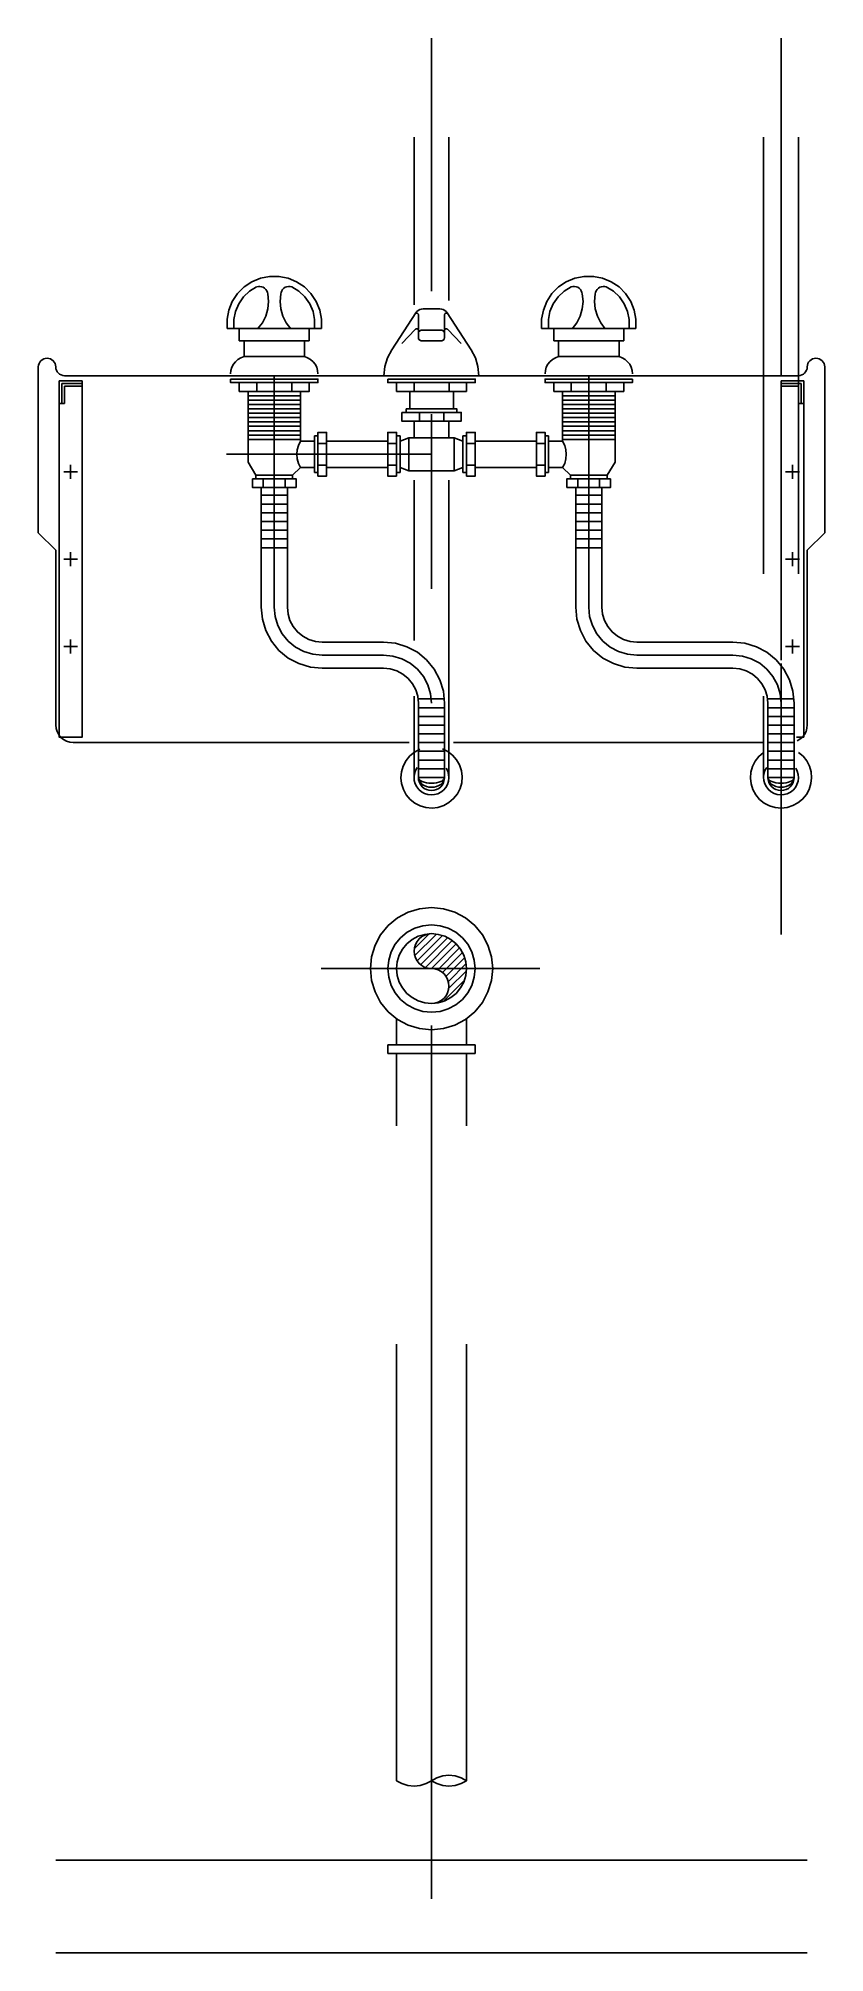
# Model space of a CAD drawing. Extents: x 912.81 to 913.26, y 423.72 to 424.81.
import ezdxf

# ---------------------------------------------------------------- set-up
doc = ezdxf.new("R2010")
doc.units = 0
doc.linetypes.add('DASHDOT', pattern=[1, 0.5, -0.25, 0, -0.25])
doc.linetypes.add('HIDDEN', pattern=[0.375, 0.25, -0.125])
doc.layers.get('0').update_dxf_attribs({"linetype": 'CONTINUOUS'})

msp = doc.modelspace()

# ---------------------------------------------------------------- linework, layer by layer
at = {"color": 0, "linetype": 'DASHDOT'}
for p, q in [((913.0306, 424.8135), (913.0306, 424.6687)), ((913.2306, 424.8135), (913.2306, 424.6203)), ((912.9406, 424.4877), (912.9406, 424.6203)), ((913.0306, 423.7482), (913.0306, 424.6203)), ((913.1206, 424.4877), (913.1206, 424.6203)), ((912.9133, 424.5753), (913.0306, 424.5753)), ((912.9681, 424.4602), (913.0031, 424.4602)), ((913.1481, 424.4602), (913.2031, 424.4602)), ((913.2306, 424.3003), (913.2306, 424.4555)), ((912.9675, 424.2808), (913.0925, 424.2808))]:
    msp.add_line(p, q, dxfattribs=at)
at = {"color": 0, "linetype": 'HIDDEN'}
for p, q in [((913.0206, 424.7569), (913.0206, 424.6609)), ((913.0406, 424.7569), (913.0406, 424.6633)), ((913.2206, 424.7569), (913.2206, 424.4686)), ((913.2406, 424.7569), (913.2406, 424.3902)), ((913.0206, 424.5605), (913.0206, 424.4686)), ((913.0406, 424.3902), (913.0406, 424.5605)), ((913.0206, 424.3902), (913.0206, 424.4368)), ((913.2206, 424.3902), (913.2206, 424.4368)), ((913.0106, 424.2521), (913.0106, 424.2374)), ((913.0506, 424.2521), (913.0506, 424.2372)), ((913.0106, 423.8158), (913.0106, 424.2321)), ((913.0506, 423.8158), (913.0506, 424.2321))]:
    msp.add_line(p, q, dxfattribs=at)
at = {"color": 0, "linetype": 'CONTINUOUS'}
for p, q in [((913.0216, 424.6562), (913.0079, 424.6351)), ((913.0231, 424.6551), (913.0231, 424.6422)), ((913.0258, 424.6585), (913.0354, 424.6585)), ((913.0381, 424.6551), (913.0381, 424.6422)), ((913.0396, 424.6562), (913.0533, 424.6351)), ((912.9136, 424.6473), (912.9676, 424.6473)), ((912.9206, 424.6473), (912.9206, 424.6403)), ((912.9206, 424.6403), (912.9606, 424.6403)), ((912.9233, 424.6312), (912.9233, 424.6403)), ((912.9579, 424.6312), (912.9579, 424.6403)), ((912.9606, 424.6403), (912.9606, 424.6473)), ((913.0213, 424.6468), (913.0136, 424.6388)), ((913.0251, 424.6464), (913.0361, 424.6464)), ((913.0251, 424.6402), (913.0361, 424.6402)), ((913.0399, 424.6468), (913.0476, 424.6388)), ((913.1476, 424.6473), (913.0936, 424.6473)), ((913.1006, 424.6403), (913.1006, 424.6473)), ((913.1406, 424.6403), (913.1006, 424.6403)), ((913.1033, 424.6312), (913.1033, 424.6403)), ((913.1379, 424.6312), (913.1379, 424.6403)), ((913.1406, 424.6473), (913.1406, 424.6403)), ((912.8106, 424.6303), (912.8106, 424.63)), ((912.9233, 424.6312), (912.9579, 424.6312)), ((913.1379, 424.6312), (913.1033, 424.6312)), ((913.2506, 424.6303), (913.2506, 424.63)), ((912.8056, 424.5303), (912.8056, 424.6253)), ((912.8259, 424.6203), (912.8206, 424.6203)), ((913.2353, 424.6203), (912.8259, 424.6203)), ((913.2436, 424.6173), (913.2306, 424.6173)), ((913.2306, 424.6173), (913.2306, 424.4574)), ((913.2353, 424.6203), (913.2406, 424.6203)), ((913.2436, 424.4133), (913.2436, 424.6173)), ((913.2556, 424.5303), (913.2556, 424.6253)), ((912.8191, 424.6043), (912.8191, 424.6158)), ((912.8306, 424.6158), (912.8191, 424.6158)), ((912.8306, 424.6143), (912.8206, 424.6143)), ((912.8206, 424.6143), (912.8206, 424.6043)), ((912.9256, 424.5708), (912.9256, 424.6113)), ((912.9256, 424.6113), (912.9556, 424.6113)), ((912.9256, 424.6088), (912.9556, 424.6088)), ((912.9256, 424.6063), (912.9556, 424.6063)), ((912.9307, 424.6113), (912.9307, 424.6163)), ((912.9507, 424.6113), (912.9507, 424.6163)), ((912.9556, 424.6113), (912.9556, 424.5828)), ((913.0181, 424.6013), (913.0181, 424.6113)), ((913.0207, 424.6113), (913.0207, 424.6163)), ((913.0407, 424.6113), (913.0407, 424.6163)), ((913.0431, 424.6013), (913.0431, 424.6113)), ((913.1356, 424.6113), (913.1056, 424.6113)), ((913.1056, 424.6113), (913.1056, 424.5828)), ((913.1356, 424.6088), (913.1056, 424.6088)), ((913.1356, 424.6063), (913.1056, 424.6063)), ((913.1105, 424.6113), (913.1105, 424.6163)), ((913.1305, 424.6113), (913.1305, 424.6163)), ((913.1356, 424.5708), (913.1356, 424.6113)), ((913.2306, 424.6158), (913.2421, 424.6158)), ((913.2306, 424.6143), (913.2406, 424.6143)), ((913.2406, 424.6143), (913.2406, 424.6043)), ((913.2421, 424.6043), (913.2421, 424.6158)), ((912.8206, 424.6043), (912.8176, 424.6043)), ((912.9256, 424.6038), (912.9556, 424.6038)), ((912.9256, 424.6013), (912.9556, 424.6013)), ((912.9256, 424.5988), (912.9556, 424.5988)), ((912.9256, 424.5963), (912.9556, 424.5963)), ((913.0237, 424.5943), (913.0237, 424.5993)), ((913.0377, 424.5943), (913.0377, 424.5993)), ((913.1356, 424.6038), (913.1056, 424.6038)), ((913.1356, 424.6013), (913.1056, 424.6013)), ((913.1356, 424.5988), (913.1056, 424.5988)), ((913.1356, 424.5963), (913.1056, 424.5963)), ((913.2406, 424.6043), (913.2436, 424.6043)), ((912.9256, 424.5938), (912.9556, 424.5938)), ((912.9256, 424.5913), (912.9556, 424.5913)), ((912.9256, 424.5888), (912.9556, 424.5888)), ((912.9256, 424.5863), (912.9556, 424.5863)), ((912.9256, 424.5838), (912.9556, 424.5838)), ((912.9636, 424.5858), (912.9656, 424.5858)), ((912.9636, 424.5858), (912.9636, 424.5648)), ((913.0126, 424.5858), (913.0106, 424.5858)), ((913.0126, 424.5858), (913.0126, 424.5648)), ((913.0126, 424.5828), (913.0176, 424.5848)), ((913.0176, 424.5848), (913.0176, 424.5658)), ((913.0176, 424.5848), (913.0436, 424.5848)), ((913.0206, 424.5943), (913.0206, 424.5848)), ((913.0406, 424.5943), (913.0406, 424.5848)), ((913.0486, 424.5828), (913.0436, 424.5848)), ((913.0436, 424.5848), (913.0436, 424.5658)), ((913.0486, 424.5858), (913.0506, 424.5858)), ((913.0486, 424.5858), (913.0486, 424.5648)), ((913.0976, 424.5858), (913.0956, 424.5858)), ((913.0976, 424.5858), (913.0976, 424.5648)), ((913.1356, 424.5938), (913.1056, 424.5938)), ((913.1356, 424.5913), (913.1056, 424.5913)), ((913.1356, 424.5888), (913.1056, 424.5888)), ((913.1356, 424.5863), (913.1056, 424.5863)), ((913.1356, 424.5838), (913.1056, 424.5838)), ((912.9556, 424.5828), (912.9636, 424.5828)), ((912.9706, 424.5815), (912.9656, 424.5815)), ((912.9706, 424.5678), (912.9706, 424.5828)), ((913.0056, 424.5828), (912.9706, 424.5828)), ((913.0056, 424.5678), (913.0056, 424.5828)), ((913.0056, 424.5815), (913.0106, 424.5815)), ((913.0556, 424.5815), (913.0506, 424.5815)), ((913.0556, 424.5678), (913.0556, 424.5828)), ((913.0556, 424.5828), (913.0906, 424.5828)), ((913.0906, 424.5678), (913.0906, 424.5828)), ((913.0906, 424.5815), (913.0956, 424.5815)), ((913.1056, 424.5828), (913.0976, 424.5828)), ((912.8201, 424.5653), (912.8281, 424.5653)), ((912.8241, 424.5693), (912.8241, 424.5613)), ((912.9256, 424.5708), (912.9301, 424.5633)), ((912.9301, 424.5633), (912.9301, 424.5613)), ((912.9301, 424.5633), (912.9511, 424.5633)), ((912.9511, 424.5633), (912.9556, 424.5678)), ((912.9511, 424.5633), (912.9511, 424.5613)), ((912.9556, 424.5678), (912.9636, 424.5678)), ((912.9636, 424.5648), (912.9656, 424.5648)), ((912.9636, 424.5648), (912.9636, 424.5648)), ((912.9706, 424.569), (912.9656, 424.569)), ((913.0056, 424.5678), (912.9706, 424.5678)), ((913.0056, 424.569), (913.0106, 424.569)), ((913.0126, 424.5648), (913.0106, 424.5648)), ((913.0126, 424.5678), (913.0176, 424.5658)), ((913.0126, 424.5648), (913.0126, 424.5648)), ((913.0176, 424.5658), (913.0436, 424.5658)), ((913.0486, 424.5678), (913.0436, 424.5658)), ((913.0486, 424.5648), (913.0506, 424.5648)), ((913.0486, 424.5648), (913.0486, 424.5648)), ((913.0556, 424.569), (913.0506, 424.569)), ((913.0556, 424.5678), (913.0906, 424.5678)), ((913.0906, 424.569), (913.0956, 424.569)), ((913.0976, 424.5648), (913.0956, 424.5648)), ((913.1056, 424.5678), (913.0976, 424.5678)), ((913.0976, 424.5648), (913.0976, 424.5648)), ((913.1101, 424.5633), (913.1056, 424.5678)), ((913.1101, 424.5633), (913.1101, 424.5613)), ((913.1311, 424.5633), (913.1101, 424.5633)), ((913.1356, 424.5708), (913.1311, 424.5633)), ((913.1311, 424.5633), (913.1311, 424.5613)), ((913.2411, 424.5653), (913.2331, 424.5653)), ((913.2371, 424.5693), (913.2371, 424.5613)), ((912.9331, 424.5563), (912.9481, 424.5563)), ((912.9331, 424.4878), (912.9331, 424.5563)), ((912.9331, 424.5518), (912.9481, 424.5518)), ((912.9343, 424.5563), (912.9343, 424.5613)), ((912.9468, 424.5563), (912.9468, 424.5613)), ((912.9481, 424.4878), (912.9481, 424.5563)), ((913.1131, 424.4878), (913.1131, 424.5563)), ((913.1281, 424.5563), (913.1131, 424.5563)), ((913.1281, 424.5518), (913.1131, 424.5518)), ((913.1143, 424.5563), (913.1143, 424.5613)), ((913.1268, 424.5563), (913.1268, 424.5613)), ((913.1281, 424.4878), (913.1281, 424.5563)), ((912.9331, 424.5468), (912.9481, 424.5468)), ((912.9331, 424.5418), (912.9481, 424.5418)), ((913.1281, 424.5468), (913.1131, 424.5468)), ((913.1281, 424.5418), (913.1131, 424.5418)), ((912.8156, 424.5203), (912.8056, 424.5303)), ((912.9331, 424.5368), (912.9481, 424.5368)), ((912.9331, 424.5318), (912.9481, 424.5318)), ((913.1281, 424.5368), (913.1131, 424.5368)), ((913.1281, 424.5318), (913.1131, 424.5318)), ((913.2456, 424.5203), (913.2556, 424.5303)), ((912.8156, 424.4203), (912.8156, 424.5203)), ((912.8241, 424.5193), (912.8241, 424.5113)), ((912.9331, 424.5268), (912.9481, 424.5268)), ((912.9331, 424.5218), (912.9481, 424.5218)), ((913.1281, 424.5268), (913.1131, 424.5268)), ((913.1281, 424.5218), (913.1131, 424.5218)), ((913.2371, 424.5193), (913.2371, 424.5113)), ((913.2456, 424.4203), (913.2456, 424.5203)), ((912.8201, 424.5153), (912.8281, 424.5153)), ((913.2411, 424.5153), (913.2331, 424.5153)), ((912.8201, 424.4653), (912.8281, 424.4653)), ((912.8241, 424.4693), (912.8241, 424.4613)), ((913.0031, 424.4678), (912.9681, 424.4678)), ((913.2031, 424.4678), (913.1481, 424.4678)), ((913.2411, 424.4653), (913.2331, 424.4653)), ((913.2371, 424.4693), (913.2371, 424.4613)), ((913.0031, 424.4528), (912.9681, 424.4528)), ((913.2031, 424.4528), (913.1481, 424.4528)), ((913.0231, 424.4352), (913.0381, 424.4352)), ((913.0231, 424.3902), (913.0231, 424.4328)), ((913.0231, 424.4302), (913.0381, 424.4302)), ((913.0381, 424.3902), (913.0381, 424.4328)), ((913.2231, 424.4352), (913.2381, 424.4352)), ((913.2231, 424.3902), (913.2231, 424.4328)), ((913.2231, 424.4302), (913.2381, 424.4302)), ((913.2381, 424.3902), (913.2381, 424.4328)), ((913.0231, 424.4252), (913.0381, 424.4252)), ((913.0231, 424.4202), (913.0381, 424.4202)), ((913.2231, 424.4252), (913.2381, 424.4252)), ((913.2231, 424.4202), (913.2381, 424.4202)), ((913.0179, 424.4103), (912.8256, 424.4103)), ((913.0231, 424.4152), (913.0381, 424.4152)), ((913.0231, 424.4102), (913.0381, 424.4102)), ((913.0431, 424.4103), (913.2201, 424.4103)), ((913.2231, 424.4152), (913.2381, 424.4152)), ((913.2231, 424.4102), (913.2381, 424.4102)), ((913.2394, 424.4133), (913.2436, 424.4133)), ((913.0231, 424.4052), (913.0381, 424.4052)), ((913.0231, 424.4002), (913.0381, 424.4002)), ((913.2231, 424.4052), (913.2381, 424.4052)), ((913.2231, 424.4002), (913.2381, 424.4002)), ((913.0231, 424.3952), (913.0381, 424.3952)), ((913.0231, 424.3902), (913.0232, 424.3891)), ((913.0231, 424.3902), (913.0381, 424.3902)), ((913.0232, 424.3891), (913.0237, 424.3881)), ((913.0237, 424.389), (913.0244, 424.3884)), ((913.0237, 424.3881), (913.0244, 424.3871)), ((913.0244, 424.3884), (913.0253, 424.3879)), ((913.0244, 424.3871), (913.0253, 424.3863)), ((913.0253, 424.3879), (913.0264, 424.3875)), ((913.0253, 424.3863), (913.0264, 424.3856)), ((913.0264, 424.3875), (913.0277, 424.3872)), ((913.0277, 424.3872), (913.0291, 424.387)), ((913.0291, 424.387), (913.0306, 424.3869)), ((913.0306, 424.3869), (913.0321, 424.387)), ((913.0321, 424.387), (913.0335, 424.3872)), ((913.0335, 424.3872), (913.0348, 424.3875)), ((913.0348, 424.3875), (913.0359, 424.3879)), ((913.0348, 424.3856), (913.0359, 424.3863)), ((913.0359, 424.3879), (913.0368, 424.3884)), ((913.0359, 424.3863), (913.0368, 424.3871)), ((913.0368, 424.3884), (913.0375, 424.389)), ((913.0368, 424.3871), (913.0375, 424.3881)), ((913.0375, 424.3881), (913.0379, 424.3891)), ((913.0379, 424.3891), (913.0381, 424.3902)), ((913.2231, 424.3952), (913.2381, 424.3952)), ((913.2231, 424.3902), (913.2232, 424.3891)), ((913.2231, 424.3902), (913.2381, 424.3902)), ((913.2232, 424.3891), (913.2237, 424.3881)), ((913.2237, 424.389), (913.2244, 424.3884)), ((913.2237, 424.3881), (913.2244, 424.3871)), ((913.2244, 424.3884), (913.2253, 424.3879)), ((913.2244, 424.3871), (913.2253, 424.3863)), ((913.2253, 424.3879), (913.2264, 424.3875)), ((913.2253, 424.3863), (913.2264, 424.3856)), ((913.2264, 424.3875), (913.2277, 424.3872)), ((913.2277, 424.3872), (913.2291, 424.387)), ((913.2291, 424.387), (913.2306, 424.3869)), ((913.2306, 424.3869), (913.2321, 424.387)), ((913.2321, 424.387), (913.2335, 424.3872)), ((913.2335, 424.3872), (913.2348, 424.3875)), ((913.2348, 424.3875), (913.2359, 424.3879)), ((913.2348, 424.3856), (913.2359, 424.3863)), ((913.2359, 424.3879), (913.2368, 424.3884)), ((913.2359, 424.3863), (913.2368, 424.3871)), ((913.2368, 424.3884), (913.2375, 424.389)), ((913.2368, 424.3871), (913.2375, 424.3881)), ((913.2375, 424.3881), (913.2379, 424.3891)), ((913.2379, 424.3891), (913.2381, 424.3902)), ((913.0264, 424.3856), (913.0277, 424.385)), ((913.0277, 424.385), (913.0291, 424.3847)), ((913.0291, 424.3847), (913.0306, 424.3846)), ((913.0306, 424.3846), (913.0321, 424.3847)), ((913.0321, 424.3847), (913.0335, 424.385)), ((913.0335, 424.385), (913.0348, 424.3856)), ((913.2264, 424.3856), (913.2277, 424.385)), ((913.2277, 424.385), (913.2291, 424.3847)), ((913.2291, 424.3847), (913.2306, 424.3846)), ((913.2306, 424.3846), (913.2321, 424.3847)), ((913.2321, 424.3847), (913.2335, 424.385)), ((913.2335, 424.385), (913.2348, 424.3856)), ((913.0207, 424.2921), (913.0293, 424.3007)), ((913.0209, 424.2881), (913.0334, 424.3005)), ((913.0223, 424.2852), (913.0368, 424.2998)), ((913.0243, 424.283), (913.0398, 424.2984)), ((913.0271, 424.2815), (913.0425, 424.2969)), ((913.0306, 424.2808), (913.0448, 424.295)), ((913.0342, 424.2801), (913.0466, 424.2926)), ((913.0369, 424.2786), (913.0484, 424.2901)), ((913.0388, 424.2763), (913.0496, 424.2871)), ((913.0403, 424.2735), (913.0504, 424.2837)), ((913.0406, 424.2695), (913.0506, 424.2796)), ((913.0369, 424.2616), (913.0495, 424.2742)), ((913.0317, 424.2607), (913.0318, 424.2608)), ((912.8156, 423.7703), (913.2456, 423.7703)), ((912.8156, 423.7173), (913.2456, 423.7173))]:
    msp.add_line(p, q, dxfattribs=at)
for points in [[(912.9676, 424.6473), (912.9676, 424.6526), (912.9666, 424.6579), (912.9646, 424.6628), (912.9616, 424.6673), (912.9579, 424.6711), (912.9534, 424.674), (912.9485, 424.6761), (912.9433, 424.6771), (912.9379, 424.6771), (912.9327, 424.6761), (912.9277, 424.674), (912.9233, 424.6711), (912.9195, 424.6673), (912.9166, 424.6628), (912.9146, 424.6579), (912.9136, 424.6526), (912.9136, 424.6473)], [(912.9369, 424.6671), (912.9367, 424.668), (912.9363, 424.6689), (912.9358, 424.6697), (912.9351, 424.6704), (912.9343, 424.6709), (912.9334, 424.6712), (912.9324, 424.6713), (912.9315, 424.6713), (912.9306, 424.6711)], [(912.9506, 424.6711), (912.9497, 424.6713), (912.9487, 424.6713), (912.9478, 424.6712), (912.9469, 424.6709), (912.9461, 424.6704), (912.9454, 424.6697), (912.9449, 424.6689), (912.9445, 424.668), (912.9443, 424.6671)], [(913.1476, 424.6473), (913.1476, 424.6526), (913.1466, 424.6579), (913.1446, 424.6628), (913.1416, 424.6673), (913.1379, 424.6711), (913.1334, 424.674), (913.1285, 424.6761), (913.1233, 424.6771), (913.1179, 424.6771), (913.1127, 424.6761), (913.1077, 424.674), (913.1033, 424.6711), (913.0995, 424.6673), (913.0966, 424.6628), (913.0946, 424.6579), (913.0936, 424.6526), (913.0936, 424.6473)], [(913.1169, 424.6671), (913.1167, 424.668), (913.1163, 424.6689), (913.1158, 424.6697), (913.1151, 424.6704), (913.1143, 424.6709), (913.1134, 424.6712), (913.1124, 424.6713), (913.1115, 424.6713), (913.1106, 424.6711)], [(913.1306, 424.6711), (913.1297, 424.6713), (913.1288, 424.6713), (913.1278, 424.6712), (913.1269, 424.6709), (913.1261, 424.6704), (913.1254, 424.6697), (913.1249, 424.6689), (913.1245, 424.668), (913.1243, 424.6671)], [(912.9305, 424.6711), (912.9265, 424.6686), (912.923, 424.6654), (912.9203, 424.6615), (912.9184, 424.6571), (912.9175, 424.6524), (912.9175, 424.6477)], [(912.9311, 424.6472), (912.9338, 424.6506), (912.9357, 424.6544), (912.9369, 424.6586), (912.9373, 424.6628), (912.9369, 424.6671)], [(912.9443, 424.6671), (912.9439, 424.6628), (912.9443, 424.6586), (912.9455, 424.6544), (912.9474, 424.6506), (912.95, 424.6472)], [(912.9637, 424.6477), (912.9637, 424.6524), (912.9628, 424.6571), (912.9609, 424.6615), (912.9582, 424.6654), (912.9547, 424.6686), (912.9506, 424.6711)], [(913.1105, 424.6711), (913.1065, 424.6686), (913.103, 424.6654), (913.1003, 424.6615), (913.0984, 424.6571), (913.0975, 424.6524), (913.0975, 424.6477)], [(913.1111, 424.6472), (913.1138, 424.6506), (913.1157, 424.6544), (913.1169, 424.6586), (913.1173, 424.6628), (913.1169, 424.6671)], [(913.1243, 424.6671), (913.1239, 424.6628), (913.1243, 424.6586), (913.1255, 424.6544), (913.1274, 424.6506), (913.13, 424.6472)], [(913.1437, 424.6477), (913.1437, 424.6524), (913.1428, 424.6571), (913.1409, 424.6615), (913.1382, 424.6654), (913.1347, 424.6686), (913.1306, 424.6711)], [(913.0231, 424.6551), (913.0231, 424.6553), (913.023, 424.6555), (913.0229, 424.6557), (913.0228, 424.6558), (913.0226, 424.6559), (913.0225, 424.656), (913.0223, 424.6561), (913.0221, 424.6561), (913.0219, 424.6561), (913.0217, 424.656), (913.0215, 424.6559), (913.0214, 424.6558), (913.0213, 424.6556)], [(913.0258, 424.6585), (913.0248, 424.6584), (913.0239, 424.6581), (913.023, 424.6576), (913.0222, 424.657), (913.0216, 424.6562)], [(913.0396, 424.6562), (913.039, 424.657), (913.0382, 424.6576), (913.0373, 424.6581), (913.0364, 424.6584), (913.0354, 424.6585)], [(913.0399, 424.6556), (913.0398, 424.6558), (913.0397, 424.6559), (913.0395, 424.656), (913.0393, 424.6561), (913.0391, 424.6561), (913.0389, 424.6561), (913.0387, 424.656), (913.0385, 424.6559), (913.0384, 424.6558), (913.0383, 424.6557), (913.0382, 424.6555), (913.0381, 424.6553), (913.0381, 424.6551)], [(913.0231, 424.6462), (913.0231, 424.6464), (913.023, 424.6466), (913.0229, 424.6467), (913.0228, 424.6469), (913.0227, 424.647), (913.0225, 424.6471), (913.0223, 424.6472), (913.0221, 424.6472), (913.0219, 424.6472), (913.0217, 424.6471), (913.0216, 424.647), (913.0214, 424.6469), (913.0213, 424.6468)], [(913.0251, 424.6464), (913.0247, 424.6463), (913.0243, 424.6462), (913.024, 424.646), (913.0237, 424.6458), (913.0234, 424.6455), (913.0232, 424.6452), (913.0231, 424.6448), (913.0231, 424.6444)], [(913.0231, 424.6422), (913.0231, 424.6418), (913.0232, 424.6415), (913.0234, 424.6411), (913.0237, 424.6408), (913.024, 424.6406), (913.0243, 424.6404), (913.0247, 424.6403), (913.0251, 424.6402)], [(913.0381, 424.6444), (913.0381, 424.6448), (913.0379, 424.6452), (913.0378, 424.6455), (913.0375, 424.6458), (913.0372, 424.646), (913.0369, 424.6462), (913.0365, 424.6463), (913.0361, 424.6464)], [(913.0361, 424.6402), (913.0365, 424.6403), (913.0369, 424.6404), (913.0372, 424.6406), (913.0375, 424.6408), (913.0378, 424.6411), (913.0379, 424.6415), (913.0381, 424.6418), (913.0381, 424.6422)], [(913.0399, 424.6468), (913.0398, 424.6469), (913.0396, 424.647), (913.0394, 424.6471), (913.0393, 424.6472), (913.0391, 424.6472), (913.0389, 424.6472), (913.0387, 424.6471), (913.0385, 424.647), (913.0384, 424.6469), (913.0383, 424.6467), (913.0382, 424.6466), (913.0381, 424.6464), (913.0381, 424.6462)], [(912.8156, 424.6253), (912.8155, 424.6263), (912.8152, 424.6272), (912.8147, 424.6281), (912.8141, 424.6288), (912.8134, 424.6294), (912.8125, 424.6299), (912.8116, 424.6302), (912.8106, 424.6303), (912.8096, 424.6302), (912.8087, 424.6299), (912.8078, 424.6294), (912.8071, 424.6288), (912.8064, 424.6281), (912.806, 424.6272), (912.8057, 424.6263), (912.8056, 424.6253)], [(912.9233, 424.6312), (912.9215, 424.6305), (912.9198, 424.6296), (912.9184, 424.6283), (912.9172, 424.6269), (912.9163, 424.6252), (912.9158, 424.6233), (912.9156, 424.6214)], [(912.9656, 424.6214), (912.9654, 424.6233), (912.9649, 424.6252), (912.964, 424.6269), (912.9628, 424.6283), (912.9614, 424.6296), (912.9597, 424.6305), (912.9579, 424.6312)], [(913.0079, 424.6351), (913.0054, 424.6305), (913.0039, 424.6255), (913.0034, 424.6203)], [(913.0577, 424.6203), (913.0572, 424.6255), (913.0557, 424.6305), (913.0533, 424.6351)], [(913.1033, 424.6312), (913.1015, 424.6305), (913.0998, 424.6296), (913.0984, 424.6283), (913.0972, 424.6269), (913.0963, 424.6252), (913.0958, 424.6233), (913.0956, 424.6214)], [(913.1456, 424.6214), (913.1454, 424.6233), (913.1449, 424.6252), (913.144, 424.6269), (913.1428, 424.6283), (913.1414, 424.6296), (913.1397, 424.6305), (913.1379, 424.6312)], [(913.2556, 424.6253), (913.2555, 424.6263), (913.2552, 424.6272), (913.2547, 424.6281), (913.2541, 424.6288), (913.2534, 424.6294), (913.2525, 424.6299), (913.2516, 424.6302), (913.2506, 424.6303), (913.2496, 424.6302), (913.2487, 424.6299), (913.2478, 424.6294), (913.2471, 424.6288), (913.2464, 424.6281), (913.246, 424.6272), (913.2457, 424.6263), (913.2456, 424.6253)], [(912.8156, 424.6253), (912.8157, 424.6243), (912.816, 424.6234), (912.8164, 424.6225), (912.8171, 424.6217), (912.8178, 424.6211), (912.8187, 424.6207), (912.8196, 424.6204), (912.8206, 424.6203)], [(913.2406, 424.6203), (913.2416, 424.6204), (913.2425, 424.6207), (913.2434, 424.6211), (913.2441, 424.6217), (913.2447, 424.6225), (913.2452, 424.6234), (913.2455, 424.6243), (913.2456, 424.6253)], [(912.9556, 424.5828), (912.9544, 424.5804), (912.9537, 424.5779), (912.9535, 424.5753), (912.9537, 424.5727), (912.9544, 424.5701), (912.9556, 424.5678)], [(913.1056, 424.5678), (913.1068, 424.5701), (913.1075, 424.5727), (913.1077, 424.5753), (913.1075, 424.5779), (913.1068, 424.5804), (913.1056, 424.5828)], [(912.9331, 424.4878), (912.9338, 424.4809), (912.9358, 424.4744), (912.939, 424.4683), (912.9433, 424.463), (912.9486, 424.4586), (912.9547, 424.4554), (912.9613, 424.4534), (912.9681, 424.4528)], [(912.9481, 424.4878), (912.9485, 424.4838), (912.9496, 424.4801), (912.9515, 424.4766), (912.9539, 424.4736), (912.957, 424.4711), (912.9604, 424.4693), (912.9642, 424.4681), (912.9681, 424.4678)], [(913.1131, 424.4878), (913.1138, 424.4809), (913.1158, 424.4744), (913.119, 424.4683), (913.1233, 424.463), (913.1286, 424.4586), (913.1347, 424.4554), (913.1413, 424.4534), (913.1481, 424.4528)], [(913.1281, 424.4878), (913.1285, 424.4838), (913.1296, 424.4801), (913.1315, 424.4766), (913.1339, 424.4736), (913.137, 424.4711), (913.1404, 424.4693), (913.1442, 424.4681), (913.1481, 424.4678)], [(913.0381, 424.4328), (913.0374, 424.4396), (913.0354, 424.4461), (913.0322, 424.4522), (913.0278, 424.4575), (913.0225, 424.4619), (913.0165, 424.4651), (913.0099, 424.4671), (913.0031, 424.4678)], [(913.2381, 424.4328), (913.2374, 424.4396), (913.2354, 424.4461), (913.2322, 424.4522), (913.2278, 424.4575), (913.2225, 424.4619), (913.2165, 424.4651), (913.2099, 424.4671), (913.2031, 424.4678)], [(913.0231, 424.4328), (913.0227, 424.4367), (913.0216, 424.4404), (913.0197, 424.4439), (913.0172, 424.4469), (913.0142, 424.4494), (913.0107, 424.4512), (913.007, 424.4524), (913.0031, 424.4528)], [(913.2231, 424.4328), (913.2227, 424.4367), (913.2216, 424.4404), (913.2197, 424.4439), (913.2172, 424.4469), (913.2142, 424.4494), (913.2107, 424.4512), (913.207, 424.4524), (913.2031, 424.4528)], [(912.8156, 424.4203), (912.8158, 424.4183), (912.8164, 424.4165), (912.8173, 424.4147), (912.8185, 424.4132), (912.82, 424.412), (912.8218, 424.411), (912.8236, 424.4105), (912.8256, 424.4103)], [(913.2398, 424.4112), (913.2414, 424.4121), (913.2428, 424.4134), (913.244, 424.4149), (913.2449, 424.4166), (913.2454, 424.4184), (913.2456, 424.4203)], [(913.0239, 424.4064), (913.0208, 424.4048), (913.0182, 424.4026), (913.016, 424.3999), (913.0144, 424.3968), (913.0134, 424.3935), (913.0131, 424.3901), (913.0134, 424.3867), (913.0145, 424.3834), (913.0161, 424.3803), (913.0184, 424.3777), (913.0211, 424.3755), (913.0241, 424.374), (913.0274, 424.373), (913.0309, 424.3727), (913.0343, 424.3731), (913.0376, 424.3742), (913.0406, 424.3759), (913.0432, 424.3781), (913.0454, 424.3808), (913.0469, 424.3839), (913.0479, 424.3872), (913.0481, 424.3907), (913.0477, 424.3941), (913.0466, 424.3974), (913.0449, 424.4004), (913.0426, 424.403), (913.0399, 424.4051), (913.0368, 424.4066)], [(913.2205, 424.4045), (913.2179, 424.4023), (913.2158, 424.3996), (913.2143, 424.3966), (913.2133, 424.3933), (913.2131, 424.3899), (913.2135, 424.3865), (913.2145, 424.3833), (913.2162, 424.3803), (913.2183, 424.3777), (913.221, 424.3756), (913.224, 424.374), (913.2273, 424.373), (913.2307, 424.3727), (913.2341, 424.3731), (913.2373, 424.3741), (913.2403, 424.3757), (913.2429, 424.3778), (913.2451, 424.3804), (913.2467, 424.3834), (913.2477, 424.3867), (913.2481, 424.3901), (913.2478, 424.3935), (913.2469, 424.3967), (913.2453, 424.3998), (913.2432, 424.4024), (913.2406, 424.4046)], [(913.0224, 424.396), (913.0214, 424.3942), (913.0208, 424.3924), (913.0206, 424.3904), (913.0207, 424.3885), (913.0213, 424.3866), (913.0222, 424.3849), (913.0234, 424.3833), (913.0249, 424.382), (913.0266, 424.3811), (913.0284, 424.3805), (913.0304, 424.3802), (913.0323, 424.3804), (913.0342, 424.3809), (913.036, 424.3818), (913.0375, 424.383), (913.0388, 424.3845), (913.0397, 424.3862), (913.0404, 424.3881), (913.0406, 424.39), (913.0404, 424.392), (913.0399, 424.3938), (913.039, 424.3956)], [(913.0231, 424.3902), (913.0232, 424.3888), (913.0237, 424.3874), (913.0244, 424.3861), (913.0253, 424.3849), (913.0264, 424.384), (913.0277, 424.3833), (913.0291, 424.3829), (913.0306, 424.3827), (913.0321, 424.3829), (913.0335, 424.3833), (913.0348, 424.384), (913.0359, 424.3849), (913.0368, 424.3861), (913.0375, 424.3874), (913.0379, 424.3888), (913.0381, 424.3902)], [(913.0231, 424.3902), (913.0231, 424.3899), (913.0232, 424.3896)], [(913.0232, 424.3896), (913.0234, 424.3893), (913.0237, 424.389)], [(913.0375, 424.389), (913.0378, 424.3893), (913.0379, 424.3896)], [(913.0379, 424.3896), (913.0381, 424.3899), (913.0381, 424.3902)], [(913.2224, 424.396), (913.2214, 424.3942), (913.2208, 424.3924), (913.2206, 424.3904), (913.2207, 424.3885), (913.2213, 424.3866), (913.2222, 424.3849), (913.2234, 424.3833), (913.2249, 424.382), (913.2266, 424.3811), (913.2284, 424.3805), (913.2304, 424.3802), (913.2323, 424.3804), (913.2342, 424.3809), (913.236, 424.3818), (913.2375, 424.383), (913.2388, 424.3845), (913.2397, 424.3862), (913.2404, 424.3881), (913.2406, 424.39), (913.2404, 424.392), (913.2399, 424.3938), (913.239, 424.3956)], [(913.2231, 424.3902), (913.2232, 424.3888), (913.2237, 424.3874), (913.2244, 424.3861), (913.2253, 424.3849), (913.2264, 424.384), (913.2277, 424.3833), (913.2291, 424.3829), (913.2306, 424.3827), (913.2321, 424.3829), (913.2335, 424.3833), (913.2348, 424.384), (913.2359, 424.3849), (913.2368, 424.3861), (913.2375, 424.3874), (913.2379, 424.3888), (913.2381, 424.3902)], [(913.2231, 424.3902), (913.2231, 424.3899), (913.2232, 424.3896)], [(913.2232, 424.3896), (913.2234, 424.3893), (913.2237, 424.389)], [(913.2375, 424.389), (913.2378, 424.3893), (913.2379, 424.3896)], [(913.2379, 424.3896), (913.2381, 424.3899), (913.2381, 424.3902)], [(913.0306, 424.3008), (913.0286, 424.3006), (913.0268, 424.3), (913.025, 424.2991), (913.0235, 424.2979), (913.0223, 424.2963), (913.0214, 424.2946), (913.0208, 424.2927), (913.0206, 424.2908), (913.0208, 424.2888), (913.0214, 424.287), (913.0223, 424.2852), (913.0235, 424.2837), (913.025, 424.2825), (913.0268, 424.2815), (913.0286, 424.281), (913.0306, 424.2808)], [(913.0306, 424.2608), (913.0325, 424.261), (913.0344, 424.2616), (913.0361, 424.2625), (913.0377, 424.2637), (913.0389, 424.2652), (913.0398, 424.267), (913.0404, 424.2688), (913.0406, 424.2708), (913.0404, 424.2727), (913.0398, 424.2746), (913.0389, 424.2763), (913.0377, 424.2779), (913.0361, 424.2791), (913.0344, 424.28), (913.0325, 424.2806), (913.0306, 424.2808)]]:
    msp.add_lwpolyline(points, dxfattribs=at)
at = {"color": 0, "linetype": 'DASHDOT'}
for points in [[(912.9406, 424.4877), (912.9411, 424.4824), (912.9427, 424.4772), (912.9452, 424.4725), (912.9486, 424.4683), (912.9528, 424.4649), (912.9576, 424.4623), (912.9627, 424.4608), (912.9681, 424.4602)], [(913.1206, 424.4877), (913.1211, 424.4824), (913.1227, 424.4772), (913.1252, 424.4725), (913.1286, 424.4683), (913.1328, 424.4649), (913.1376, 424.4623), (913.1427, 424.4608), (913.1481, 424.4602)], [(913.0306, 424.4327), (913.0301, 424.4381), (913.0285, 424.4433), (913.026, 424.448), (913.0225, 424.4522), (913.0184, 424.4556), (913.0136, 424.4581), (913.0085, 424.4597), (913.0031, 424.4602)], [(913.2306, 424.4327), (913.2301, 424.4381), (913.2285, 424.4433), (913.226, 424.448), (913.2225, 424.4522), (913.2184, 424.4556), (913.2136, 424.4581), (913.2085, 424.4597), (913.2031, 424.4602)]]:
    msp.add_lwpolyline(points, dxfattribs=at)
at = {"color": 0, "linetype": 'CONTINUOUS'}
for points in [[(913.0656, 424.2808), (913.0649, 424.2876), (913.0629, 424.2942), (913.0597, 424.3002), (913.0553, 424.3055), (913.05, 424.3099), (913.044, 424.3131), (913.0374, 424.3151), (913.0306, 424.3158), (913.0238, 424.3151), (913.0172, 424.3131), (913.0111, 424.3099), (913.0058, 424.3055), (913.0015, 424.3002), (912.9983, 424.2942), (912.9963, 424.2876), (912.9956, 424.2808), (912.9963, 424.274), (912.9983, 424.2674), (913.0015, 424.2613), (913.0058, 424.256), (913.0111, 424.2517), (913.0172, 424.2484), (913.0238, 424.2465), (913.0306, 424.2458), (913.0374, 424.2465), (913.044, 424.2484), (913.05, 424.2517), (913.0553, 424.256), (913.0597, 424.2613), (913.0629, 424.2674), (913.0649, 424.274)], [(913.0556, 424.2808), (913.0551, 424.2857), (913.0537, 424.2903), (913.0514, 424.2947), (913.0483, 424.2985), (913.0445, 424.3016), (913.0402, 424.3039), (913.0355, 424.3053), (913.0306, 424.3058), (913.0257, 424.3053), (913.021, 424.3039), (913.0167, 424.3016), (913.0129, 424.2985), (913.0098, 424.2947), (913.0075, 424.2903), (913.0061, 424.2857), (913.0056, 424.2808), (913.0061, 424.2759), (913.0075, 424.2712), (913.0098, 424.2669), (913.0129, 424.2631), (913.0167, 424.26), (913.021, 424.2577), (913.0257, 424.2563), (913.0306, 424.2558), (913.0355, 424.2563), (913.0402, 424.2577), (913.0445, 424.26), (913.0483, 424.2631), (913.0514, 424.2669), (913.0537, 424.2712), (913.0551, 424.2759)], [(913.0506, 424.2808), (913.0502, 424.2847), (913.0491, 424.2884), (913.0472, 424.2919), (913.0447, 424.2949), (913.0417, 424.2974), (913.0382, 424.2993), (913.0345, 424.3004), (913.0306, 424.3008), (913.0267, 424.3004), (913.0229, 424.2993), (913.0195, 424.2974), (913.0164, 424.2949), (913.014, 424.2919), (913.0121, 424.2884), (913.011, 424.2847), (913.0106, 424.2808), (913.011, 424.2769), (913.0121, 424.2731), (913.014, 424.2697), (913.0164, 424.2666), (913.0195, 424.2642), (913.0229, 424.2623), (913.0267, 424.2612), (913.0306, 424.2608), (913.0345, 424.2612), (913.0382, 424.2623), (913.0417, 424.2642), (913.0447, 424.2666), (913.0472, 424.2697), (913.0491, 424.2731), (913.0502, 424.2769)]]:
    msp.add_lwpolyline(points, close=True, dxfattribs=at)
at = {"color": 0, "linetype": 'HIDDEN'}
for points in [[(913.0506, 423.8158), (913.0475, 423.8175), (913.0441, 423.8185), (913.0406, 423.8189), (913.0371, 423.8185), (913.0337, 423.8175), (913.0306, 423.8158)], [(913.0106, 423.8158), (913.0137, 423.8141), (913.0171, 423.813), (913.0206, 423.8127), (913.0241, 423.813), (913.0275, 423.8141), (913.0306, 423.8158)], [(913.0306, 423.8158), (913.0337, 423.8141), (913.0371, 423.813), (913.0406, 423.8127), (913.0441, 423.813), (913.0475, 423.8141), (913.0506, 423.8158)]]:
    msp.add_lwpolyline(points, dxfattribs=at)
at = {"color": 0, "linetype": 'CONTINUOUS'}
for points in [[(912.8176, 424.6173), (912.8306, 424.6173), (912.8306, 424.4133), (912.8176, 424.4133)], [(912.9156, 424.6183), (912.9656, 424.6183), (912.9656, 424.6163), (912.9156, 424.6163)], [(913.0056, 424.6183), (913.0556, 424.6183), (913.0556, 424.6163), (913.0056, 424.6163)], [(913.1456, 424.6183), (913.0956, 424.6183), (913.0956, 424.6163), (913.1456, 424.6163)], [(912.9206, 424.6163), (912.9606, 424.6163), (912.9606, 424.6113), (912.9206, 424.6113)], [(913.0106, 424.6163), (913.0506, 424.6163), (913.0506, 424.6113), (913.0106, 424.6113)], [(913.1406, 424.6163), (913.1006, 424.6163), (913.1006, 424.6113), (913.1406, 424.6113)], [(913.0136, 424.5993), (913.0476, 424.5993), (913.0476, 424.5943), (913.0136, 424.5943)], [(913.0161, 424.6013), (913.0451, 424.6013), (913.0451, 424.5993), (913.0161, 424.5993)], [(912.9656, 424.5628), (912.9656, 424.5878), (912.9706, 424.5878), (912.9706, 424.5628)], [(913.0106, 424.5628), (913.0106, 424.5878), (913.0056, 424.5878), (913.0056, 424.5628)], [(913.0506, 424.5628), (913.0506, 424.5878), (913.0556, 424.5878), (913.0556, 424.5628)], [(913.0956, 424.5628), (913.0956, 424.5878), (913.0906, 424.5878), (913.0906, 424.5628)], [(912.9281, 424.5613), (912.9531, 424.5613), (912.9531, 424.5563), (912.9281, 424.5563)], [(913.1331, 424.5613), (913.1081, 424.5613), (913.1081, 424.5563), (913.1331, 424.5563)]]:
    msp.add_3dface(points, dxfattribs=at)
at = {"color": 0, "linetype": 'HIDDEN'}
msp.add_3dface([(913.0056, 424.2371), (913.0556, 424.2371), (913.0556, 424.2321), (913.0056, 424.2321)], dxfattribs=at)

doc.saveas('drawing.dxf')
